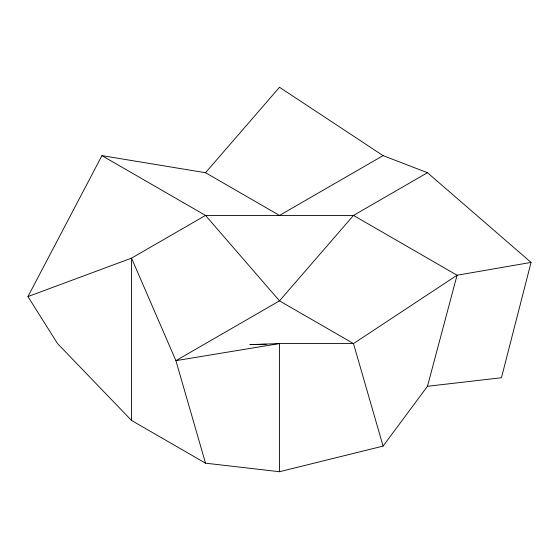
<?xml version="1.0" encoding="UTF-8"?>
<svg xmlns="http://www.w3.org/2000/svg" width="559" height="559" viewBox="0 0 559 559"><rect width="100%" height="100%" fill="white"/><g stroke="black" fill="none" stroke-linecap="round" stroke-linejoin="round"><path stroke-width="0.84" d="M531.05 262.416L501.458 377.744L427.467 386.29L383.083 446.089L279.5 471.719L205.516 463.173L131.533 420.459L57.542 343.575L27.95 296.584L101.934 155.626L205.516 172.71L279.5 215.425L383.083 155.626L427.467 172.71L531.05 262.416L457.066 275.231L353.484 343.575L279.5 343.568L249.908 344.637L266.224 344.274M427.467 386.29L457.066 275.231L353.484 215.425L205.516 215.425L101.934 155.626M205.516 172.71L279.5 87.281L383.083 155.626M427.467 172.71L353.484 215.425L279.5 300.854L175.917 360.66L205.516 463.173M27.95 296.584L131.533 258.139L205.516 215.425L279.5 300.854L353.484 343.575L383.083 446.089M279.5 471.719L279.5 343.568L175.917 360.66L131.533 258.139L131.533 420.459"/></g></svg>
